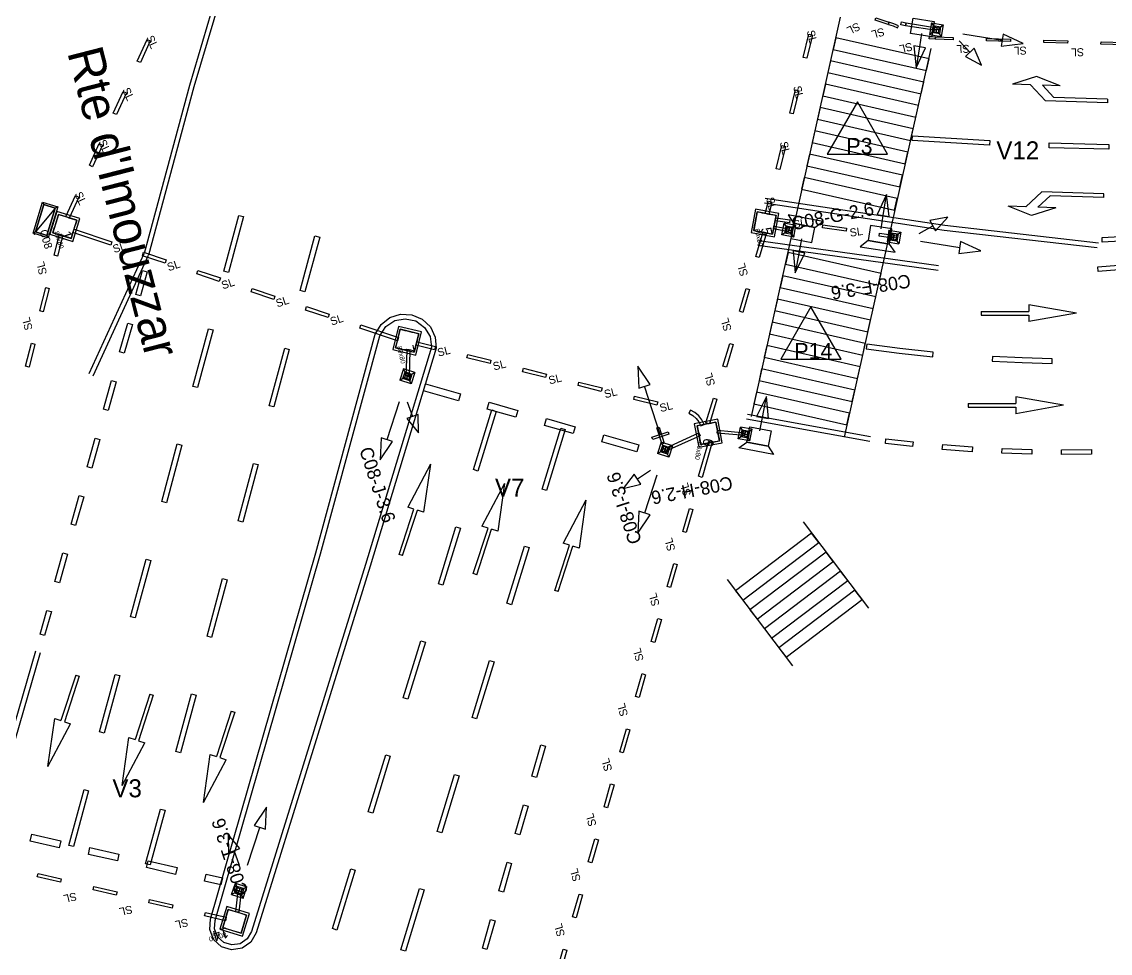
# Model space of a CAD drawing. Header units: millimetres. Extents: x 0 to 420, y 0 to 297.
# Drawn here: x 212.3 to 326.3, y 132.8 to 230.4 of the extents above; entities that cross this region are included whole.
import ezdxf

# ---------------------------------------------------------------- set-up
doc = ezdxf.new("R2010")
doc.units = ezdxf.units.MM
for name, color, linetype, true_color in [('BORD_CHAUSSEE_SIGNAUX', 7, 'Continuous', 0xff0000), ('FLECHES_CIRCULATION', 7, 'Continuous', 0x0080ff), ('FOURREAU_BOUCLE', 7, 'Continuous', 0xff8000), ('FOURREAU_CEINTURAGE', 7, 'Continuous', 0xb8008a), ('FOURREAU_FIBRE_MULTI', 7, 'Continuous', 0x0000ff), ('FOURREAU_SUPPORT', 7, 'Continuous', 0x009400), ('SUPPORT_POTENCE', 7, 'Continuous', 0x38de00), ('SUPPORTS_MASSIFS', 7, 'Continuous', 0x999999), ('TEXTE_TRAITS', 7, 'Continuous', 0x000000)]:
    doc.layers.add(name, color=color, linetype=linetype, true_color=true_color)

msp = doc.modelspace()

# ---------------------------------------------------------------- linework, layer by layer
at = {"layer": 'BORD_CHAUSSEE_SIGNAUX'}
for p, q in [((235.04, 241.21), (229.85, 223.72)), ((235.51, 241.04), (230.32, 223.55)), ((298.01, 230.86), (288.68, 189.04)), ((307.53, 227.59), (298.44, 186.86)), ((229.85, 223.72), (225.11, 206.11)), ((230.32, 223.55), (225.58, 205.94)), ((214.61, 211.23), (213.73, 208.36)), ((290.09, 211.4), (308.93, 208.56)), ((290.17, 211.89), (309, 209.06)), ((215.81, 210.86), (213.73, 208.36)), ((214.92, 208), (215.81, 210.86)), ((309, 209.06), (325.07, 207.21)), ((213.73, 208.36), (214.92, 208)), ((308.93, 208.56), (324.95, 206.72)), ((308.27, 204.33), (289.4, 206.95)), ((308.31, 204.83), (289.47, 207.44)), ((219.35, 193.53), (225.11, 206.11)), ((219.79, 193.31), (225.58, 205.94)), ((250.86, 199.39), (251.98, 199.76)), ((251.98, 199.76), (253.16, 199.7)), ((253.16, 199.7), (254.24, 199.24)), ((249.32, 197.65), (249.93, 198.66)), ((249.8, 197.5), (250.42, 198.45)), ((249.93, 198.66), (250.86, 199.39)), ((250.42, 198.45), (251.36, 199.08)), ((251.36, 199.08), (252.47, 199.28)), ((252.47, 199.28), (253.57, 199.04)), ((253.57, 199.04), (254.49, 198.37)), ((254.24, 199.24), (255.1, 198.42)), ((255.1, 198.42), (255.61, 197.36)), ((243.1, 174.77), (249.32, 197.65)), ((243.58, 174.64), (249.8, 197.5)), ((254.49, 198.37), (255.07, 197.4)), ((255.07, 197.4), (255.22, 196.28)), ((255.61, 197.36), (255.72, 196.18)), ((255.22, 196.28), (248.3, 173.52)), ((255.72, 196.18), (248.78, 173.37)), ((301.21, 186.9), (288.31, 189.26)), ((301.14, 186.41), (288.2, 188.77)), ((294.15, 177.99), (301, 168.97)), ((232.07, 136.4), (243.1, 174.77)), ((232.55, 136.26), (243.58, 174.64)), ((248.3, 173.52), (236.37, 135.08)), ((248.78, 173.37), (236.85, 134.94)), ((286.18, 171.95), (293.03, 162.93)), ((209.34, 149.23), (213.77, 164.48)), ((209.82, 149.09), (214.25, 164.33)), ((231.99, 135.29), (232.07, 136.4)), ((232.48, 135.37), (232.55, 136.26)), ((232.39, 134.26), (231.99, 135.29)), ((232.8, 134.54), (232.48, 135.37)), ((233.46, 133.94), (232.8, 134.54)), ((236.37, 135.08), (235.92, 134.31)), ((236.85, 134.94), (236.29, 133.97)), ((233.21, 133.5), (232.39, 134.26)), ((234.27, 133.18), (233.21, 133.5)), ((234.31, 133.68), (233.46, 133.94)), ((235.19, 133.81), (234.31, 133.68)), ((235.92, 134.31), (235.19, 133.81)), ((236.29, 133.97), (235.37, 133.34)), ((235.37, 133.34), (234.27, 133.18))]:
    msp.add_line(p, q, dxfattribs=at)
for points in [[(214.61, 211.23), (213.73, 208.36), (214.92, 208), (215.81, 210.86)], [(213.62, 208.13), (213.67, 208.13), (213.67, 208.08), (213.62, 208.08)]]:
    msp.add_lwpolyline(points, close=True, dxfattribs=at)
at = {"layer": 'FLECHES_CIRCULATION'}
for p, q in [((318.6, 224.63), (316.08, 223.84)), ((321.07, 223.68), (318.6, 224.63)), ((317.95, 223.78), (316.08, 223.84)), ((319.52, 222.1), (317.95, 223.78)), ((321.07, 223.68), (319.2, 223.74)), ((320.41, 222.45), (319.2, 223.74)), ((326.03, 222.28), (320.41, 222.45)), ((326.02, 221.9), (319.52, 222.1)), ((326.03, 222.28), (326.02, 221.9)), ((319.15, 212.56), (317.48, 210.99)), ((320.01, 212.16), (318.73, 210.95)), ((325.65, 212.36), (319.15, 212.56)), ((325.64, 211.99), (320.01, 212.16)), ((325.64, 211.99), (325.65, 212.36)), ((318.07, 210.09), (315.6, 211.05)), ((317.48, 210.99), (315.6, 211.05)), ((320.6, 210.89), (318.73, 210.95)), ((320.6, 210.89), (318.07, 210.09)), ((317.79, 200.72), (317.79, 200.04)), ((322.79, 199.85), (317.79, 200.72)), ((312.79, 200.04), (317.79, 200.04)), ((312.79, 200.04), (312.79, 199.66)), ((312.79, 199.66), (317.79, 199.66)), ((322.79, 199.85), (317.79, 198.97)), ((317.79, 199.66), (317.79, 198.97)), ((300.8, 196.61), (300.73, 196.12)), ((300.73, 196.12), (304.21, 195.67)), ((304.27, 196.17), (300.8, 196.61)), ((307.76, 195.79), (304.27, 196.17)), ((304.21, 195.67), (307.71, 195.3)), ((307.71, 195.3), (307.76, 195.79)), ((313.98, 195.32), (313.95, 194.82)), ((317.1, 195.17), (313.98, 195.32)), ((320.21, 195.09), (317.1, 195.17)), ((320.21, 194.59), (320.21, 195.09)), ((313.95, 194.82), (317.08, 194.68)), ((317.08, 194.68), (320.21, 194.59)), ((316.42, 191.08), (316.42, 190.4)), ((321.42, 190.21), (316.42, 191.08)), ((311.42, 190.4), (316.42, 190.4)), ((311.42, 190.4), (311.42, 190.02)), ((311.42, 190.02), (316.42, 190.02)), ((321.42, 190.21), (316.42, 189.33)), ((316.42, 190.02), (316.42, 189.33)), ((255.1, 184.03), (252.72, 179.55)), ((255.1, 184.03), (254.38, 179)), ((262.86, 182.03), (260.48, 177.55)), ((262.86, 182.03), (262.15, 177.01)), ((271.39, 180.26), (269.02, 175.78)), ((271.39, 180.26), (270.68, 175.24)), ((251.83, 174.58), (253.37, 179.33)), ((252.18, 174.46), (253.73, 179.22)), ((253.37, 179.33), (252.72, 179.55)), ((254.38, 179), (253.73, 179.22)), ((259.59, 172.58), (261.14, 177.33)), ((259.95, 172.46), (261.49, 177.22)), ((261.14, 177.33), (260.48, 177.55)), ((262.15, 177.01), (261.49, 177.22)), ((269.67, 175.57), (269.02, 175.78)), ((252.18, 174.46), (251.83, 174.58)), ((268.12, 170.81), (269.67, 175.57)), ((268.48, 170.7), (270.03, 175.45)), ((270.68, 175.24), (270.03, 175.45)), ((259.95, 172.46), (259.59, 172.58)), ((268.48, 170.7), (268.12, 170.81)), ((217.95, 161.94), (216.4, 157.19)), ((217.95, 161.94), (218.3, 161.83)), ((218.3, 161.83), (216.76, 157.07)), ((225.71, 159.94), (224.16, 155.19)), ((226.07, 159.83), (224.52, 155.07)), ((225.71, 159.94), (226.07, 159.83)), ((215.03, 152.37), (215.75, 157.4)), ((215.75, 157.4), (216.4, 157.19)), ((234.24, 158.18), (232.7, 153.42)), ((234.6, 158.06), (233.05, 153.31)), ((234.24, 158.18), (234.6, 158.06)), ((215.03, 152.37), (217.41, 156.86)), ((216.76, 157.07), (217.41, 156.86)), ((222.8, 150.38), (223.51, 155.4)), ((223.51, 155.4), (224.16, 155.19)), ((224.52, 155.07), (225.18, 154.86)), ((222.8, 150.38), (225.18, 154.86)), ((231.33, 148.61), (232.04, 153.63)), ((231.33, 148.61), (233.71, 153.09)), ((232.04, 153.63), (232.7, 153.42)), ((233.05, 153.31), (233.71, 153.09))]:
    msp.add_line(p, q, dxfattribs=at)
for points in [[(307.05, 225.27), (307.33, 226.48), (297.58, 228.71), (297.3, 227.49)], [(306.49, 222.83), (306.77, 224.05), (297.02, 226.27), (296.74, 225.05)], [(305.95, 220.39), (306.22, 221.61), (296.47, 223.83), (296.2, 222.61)], [(305.39, 217.95), (305.67, 219.17), (295.92, 221.39), (295.64, 220.17)], [(304.83, 215.51), (305.11, 216.73), (295.36, 218.95), (295.08, 217.74)], [(313.68, 217.95), (313.65, 217.45), (305.57, 217.94), (305.61, 218.44)], [(326.16, 217.54), (326.15, 217.04), (319.9, 217.19), (319.92, 217.69)], [(304.28, 213.08), (304.56, 214.3), (294.81, 216.52), (294.53, 215.3)], [(303.72, 210.64), (304, 211.86), (294.25, 214.08), (293.97, 212.86)], [(235.53, 209.97), (233.96, 204.13), (233.47, 204.26), (235.05, 210.1)], [(346.1, 208.42), (325.48, 207.29), (325.45, 207.79), (346.07, 208.92)], [(243.5, 207.83), (241.95, 202.1), (241.47, 202.23), (243.01, 207.96)], [(348.06, 206.06), (325.04, 204.22), (325, 204.72), (348.01, 206.56)], [(302.04, 202.78), (302.31, 204), (292.56, 206.22), (292.29, 205)], [(225.43, 204.18), (224.73, 201.68), (224.24, 201.82), (224.95, 204.31)], [(301.48, 200.34), (301.76, 201.56), (292.01, 203.78), (291.73, 202.56)], [(300.93, 197.9), (301.21, 199.12), (291.46, 201.34), (291.18, 200.12)], [(223.88, 198.68), (223.03, 195.67), (222.55, 195.8), (223.4, 198.81)], [(300.38, 195.47), (300.65, 196.68), (290.9, 198.91), (290.63, 197.69)], [(232.33, 198.1), (230.7, 192.06), (230.22, 192.19), (231.85, 198.23)], [(240.32, 196.06), (238.7, 190.03), (238.21, 190.16), (239.84, 196.19)], [(299.82, 193.03), (300.1, 194.25), (290.35, 196.47), (290.07, 195.25)], [(299.27, 190.59), (299.54, 191.81), (289.79, 194.03), (289.52, 192.81)], [(222.18, 192.66), (221.33, 189.65), (220.85, 189.79), (221.7, 192.8)], [(258.25, 191.4), (258.04, 190.68), (254.39, 191.73), (254.59, 192.45)], [(298.71, 188.15), (298.99, 189.37), (289.24, 191.59), (288.96, 190.37)], [(264.25, 189.68), (264.05, 188.96), (261.04, 189.82), (261.25, 190.54)], [(261.99, 189.57), (260.07, 183.32), (259.6, 183.47), (261.52, 189.72)], [(270.26, 187.96), (270.06, 187.24), (267.05, 188.1), (267.26, 188.82)], [(269.23, 187.67), (267.27, 181.27), (266.79, 181.42), (268.75, 187.82)], [(276.92, 186.05), (276.71, 185.33), (273.06, 186.38), (273.27, 187.1)], [(220.49, 186.64), (219.64, 183.64), (219.16, 183.77), (220, 186.78)], [(229.07, 186.03), (227.44, 180), (226.96, 180.13), (228.59, 186.16)], [(305.65, 186.38), (305.6, 185.89), (302.76, 186.22), (302.82, 186.71)], [(311.87, 185.85), (311.84, 185.35), (308.72, 185.59), (308.76, 186.09)], [(318.1, 185.59), (318.09, 185.09), (314.96, 185.19), (314.98, 185.69)], [(324.35, 185.08), (321.22, 185.05), (321.22, 185.55), (324.34, 185.58)], [(237.07, 183.99), (235.44, 177.96), (234.96, 178.09), (236.58, 184.12)], [(218.79, 180.63), (217.94, 177.62), (217.46, 177.76), (218.31, 180.76)], [(258.24, 177.34), (256.4, 171.37), (255.93, 171.52), (257.76, 177.49)], [(295.79, 175.84), (295.03, 176.83), (287.06, 170.79), (287.82, 169.8)], [(217.09, 174.61), (216.25, 171.61), (215.76, 171.74), (216.61, 174.75)], [(265.43, 175.3), (263.6, 169.32), (263.12, 169.47), (264.96, 175.45)], [(297.3, 173.84), (296.54, 174.84), (288.57, 168.8), (289.33, 167.8)], [(225.82, 173.96), (224.19, 167.93), (223.7, 168.06), (225.33, 174.09)], [(298.81, 171.85), (298.06, 172.85), (290.09, 166.81), (290.84, 165.82)], [(233.81, 171.93), (232.18, 165.89), (231.7, 166.02), (233.33, 172.06)], [(300.32, 169.86), (299.57, 170.86), (291.6, 164.82), (292.35, 163.82)], [(215.4, 168.6), (214.69, 166.1), (214.21, 166.24), (214.92, 168.73)], [(254.57, 165.39), (252.74, 159.42), (252.26, 159.57), (254.09, 165.54)], [(261.77, 163.35), (259.94, 157.37), (259.46, 157.52), (261.29, 163.49)], [(222.56, 161.89), (220.93, 155.86), (220.45, 155.99), (222.08, 162.02)], [(230.56, 159.86), (228.93, 153.82), (228.44, 153.95), (230.07, 159.99)], [(267.14, 154.52), (266.2, 151.23), (265.72, 151.37), (266.66, 154.66)], [(250.9, 153.45), (249.07, 147.47), (248.59, 147.62), (250.42, 153.59)], [(258.11, 151.4), (256.28, 145.42), (255.8, 145.57), (257.63, 151.54)], [(219.3, 149.82), (217.73, 143.98), (217.24, 144.11), (218.82, 149.95)], [(265.33, 148.23), (264.47, 145.23), (263.99, 145.37), (264.85, 148.37)], [(227.3, 147.79), (225.75, 142.06), (225.27, 142.19), (226.82, 147.92)], [(216.39, 144.6), (216.22, 143.87), (213.18, 144.57), (213.35, 145.3)], [(222.48, 143.21), (222.32, 142.48), (219.27, 143.17), (219.44, 143.9)], [(228.58, 141.81), (228.41, 141.08), (225.36, 141.78), (225.53, 142.51)], [(247.23, 141.5), (245.31, 135.25), (244.84, 135.39), (246.75, 141.64)], [(263.61, 142.22), (262.75, 139.22), (262.27, 139.36), (263.13, 142.36)], [(233.31, 140.72), (233.14, 139.99), (231.45, 140.38), (231.62, 141.11)], [(254.44, 139.44), (252.48, 133.05), (252.01, 133.19), (253.97, 139.59)], [(261.88, 136.22), (261.02, 133.21), (260.54, 133.35), (261.4, 136.35)]]:
    msp.add_lwpolyline(points, close=True, dxfattribs=at)
at = {"layer": 'FOURREAU_BOUCLE'}
for p, q in [((303.12, 230.32), (303.07, 230.08)), ((303.64, 230.18), (303.12, 230.32)), ((303.07, 230.08), (303.56, 229.94)), ((303.56, 229.94), (304.02, 229.75)), ((304.13, 229.97), (303.64, 230.18)), ((304.02, 229.75), (304.13, 229.97))]:
    msp.add_line(p, q, dxfattribs=at)
for points in [[(303.13, 230.32), (303.06, 230.08), (301.67, 230.54), (301.76, 230.78)], [(307.99, 228.79), (307.98, 228.54), (307.34, 228.59), (307.37, 228.84)], [(309.86, 228.74), (309.85, 228.49), (307.98, 228.54), (307.99, 228.79)], [(315.85, 228.57), (315.85, 228.32), (313.35, 228.39), (313.36, 228.64)], [(321.85, 228.39), (321.84, 228.14), (319.35, 228.21), (319.35, 228.46)], [(327.85, 228.22), (327.84, 227.97), (325.34, 228.04), (325.35, 228.29)]]:
    msp.add_lwpolyline(points, close=True, dxfattribs=at)
at = {"layer": 'FOURREAU_CEINTURAGE'}
for p, q in [((216, 209.71), (216.07, 209.95)), ((216.07, 209.95), (216.14, 210.19)), ((216.14, 210.19), (216.38, 210.12)), ((216.38, 210.12), (216.62, 210.05)), ((216.62, 210.05), (216.86, 209.97)), ((216.86, 209.97), (217.1, 209.9)), ((217.1, 209.9), (217.34, 209.82)), ((217.34, 209.82), (217.58, 209.75)), ((289.2, 209.73), (289.25, 209.98)), ((289.25, 209.98), (289.3, 210.23)), ((289.3, 210.23), (289.34, 210.47)), ((289.34, 210.47), (289.59, 210.42)), ((289.59, 210.42), (289.84, 210.38)), ((289.84, 210.38), (290.08, 210.33)), ((290.08, 210.33), (290.33, 210.28)), ((290.33, 210.28), (290.57, 210.24)), ((290.57, 210.24), (290.82, 210.19)), ((290.82, 210.19), (291.06, 210.14)), ((291.06, 210.14), (291.31, 210.1)), ((291.26, 209.85), (291.22, 209.6)), ((291.31, 210.1), (291.26, 209.85)), ((215.63, 208.52), (215.7, 208.76)), ((215.7, 208.76), (215.78, 209)), ((215.78, 209), (215.85, 209.24)), ((215.85, 209.24), (215.92, 209.48)), ((215.92, 209.48), (216, 209.71)), ((217.58, 209.75), (217.82, 209.68)), ((217.76, 208.65), (217.69, 208.41)), ((217.83, 208.89), (217.76, 208.65)), ((217.82, 209.68), (218.05, 209.6)), ((217.91, 209.13), (217.83, 208.89)), ((217.98, 209.37), (217.91, 209.13)), ((218.05, 209.6), (217.98, 209.37)), ((288.97, 208.51), (289.02, 208.75)), ((289.02, 208.75), (289.06, 209)), ((289.06, 209), (289.11, 209.24)), ((289.11, 209.24), (289.16, 209.49)), ((289.16, 209.49), (289.2, 209.73)), ((291.08, 208.87), (291.03, 208.62)), ((291.12, 209.11), (291.08, 208.87)), ((291.17, 209.36), (291.12, 209.11)), ((291.22, 209.6), (291.17, 209.36)), ((215.55, 208.28), (215.63, 208.52)), ((215.79, 208.21), (215.55, 208.28)), ((216.03, 208.13), (215.79, 208.21)), ((216.27, 208.06), (216.03, 208.13)), ((216.51, 207.99), (216.27, 208.06)), ((216.75, 207.91), (216.51, 207.99)), ((216.99, 207.84), (216.75, 207.91)), ((217.23, 207.77), (216.99, 207.84)), ((217.47, 207.69), (217.23, 207.77)), ((217.54, 207.93), (217.47, 207.69)), ((217.61, 208.17), (217.54, 207.93)), ((217.69, 208.41), (217.61, 208.17)), ((289.22, 208.46), (288.97, 208.51)), ((289.46, 208.41), (289.22, 208.46)), ((289.71, 208.37), (289.46, 208.41)), ((289.95, 208.32), (289.71, 208.37)), ((290.2, 208.27), (289.95, 208.32)), ((290.44, 208.23), (290.2, 208.27)), ((290.69, 208.18), (290.44, 208.23)), ((290.93, 208.13), (290.69, 208.18)), ((290.98, 208.38), (290.93, 208.13)), ((291.03, 208.62), (290.98, 208.38)), ((251.7, 197.2), (251.76, 197.44)), ((251.76, 197.44), (251.81, 197.68)), ((251.81, 197.68), (251.87, 197.93)), ((251.87, 197.93), (251.93, 198.17)), ((251.93, 198.17), (252.17, 198.11)), ((252.17, 198.11), (252.42, 198.05)), ((252.42, 198.05), (252.66, 197.99)), ((252.66, 197.99), (252.9, 197.94)), ((252.9, 197.94), (253.15, 197.88)), ((253.15, 197.88), (253.39, 197.82)), ((253.39, 197.82), (253.63, 197.76)), ((253.63, 197.76), (253.88, 197.7)), ((253.82, 197.46), (253.76, 197.22)), ((253.88, 197.7), (253.82, 197.46)), ((251.46, 196.23), (251.52, 196.47)), ((251.71, 196.17), (251.46, 196.23)), ((251.52, 196.47), (251.58, 196.71)), ((251.58, 196.71), (251.64, 196.95)), ((251.64, 196.95), (251.7, 197.2)), ((251.95, 196.11), (251.71, 196.17)), ((252.19, 196.05), (251.95, 196.11)), ((253.53, 196.24), (253.47, 196)), ((253.58, 196.49), (253.53, 196.24)), ((253.64, 196.73), (253.58, 196.49)), ((253.7, 196.97), (253.64, 196.73)), ((253.76, 197.22), (253.7, 196.97)), ((252.44, 195.99), (252.19, 196.05)), ((252.68, 195.93), (252.44, 195.99)), ((252.92, 195.87), (252.68, 195.93)), ((253.17, 195.82), (252.92, 195.87)), ((253.41, 195.76), (253.17, 195.82)), ((253.47, 196), (253.41, 195.76)), ((282.33, 189.71), (282.17, 189.37)), ((282.17, 189.37), (282.58, 189.14)), ((282.8, 189.45), (282.33, 189.71)), ((283.2, 189.1), (282.8, 189.45)), ((282.58, 189.14), (282.93, 188.84)), ((282.93, 188.84), (283.23, 188.47)), ((283.54, 188.68), (283.2, 189.1)), ((283.23, 188.47), (283.44, 188.06)), ((283.28, 188.12), (283.52, 188.16)), ((283.44, 188.06), (283.79, 188.2)), ((283.52, 188.16), (283.77, 188.21)), ((283.79, 188.2), (283.54, 188.68)), ((283.77, 188.21), (284.02, 188.26)), ((284.02, 188.26), (284.26, 188.31)), ((284.26, 188.31), (284.51, 188.35)), ((284.51, 188.35), (284.75, 188.4)), ((284.75, 188.4), (285, 188.45)), ((285, 188.45), (285.04, 188.2)), ((285.04, 188.2), (285.09, 187.95)), ((283.03, 188.07), (283.28, 188.12)), ((283.08, 187.83), (283.03, 188.07)), ((283.13, 187.58), (283.08, 187.83)), ((283.17, 187.33), (283.13, 187.58)), ((283.22, 187.09), (283.17, 187.33)), ((283.27, 186.84), (283.22, 187.09)), ((285.09, 187.95), (285.14, 187.71)), ((285.14, 187.71), (285.19, 187.46)), ((285.19, 187.46), (285.23, 187.22)), ((285.23, 187.22), (285.28, 186.97)), ((283.31, 186.6), (283.27, 186.84)), ((283.36, 186.35), (283.31, 186.6)), ((283.41, 186.11), (283.36, 186.35)), ((283.65, 186.15), (283.41, 186.11)), ((283.9, 186.2), (283.65, 186.15)), ((284.14, 186.25), (283.9, 186.2)), ((284.39, 186.29), (284.14, 186.25)), ((284.64, 186.34), (284.39, 186.29)), ((284.88, 186.39), (284.64, 186.34)), ((285.13, 186.43), (284.88, 186.39)), ((285.37, 186.48), (285.13, 186.43)), ((285.28, 186.97), (285.33, 186.73)), ((285.33, 186.73), (285.37, 186.48)), ((233.71, 136.69), (233.79, 136.93)), ((233.79, 136.93), (233.86, 137.17)), ((233.86, 137.17), (233.93, 137.41)), ((233.93, 137.41), (234.17, 137.34)), ((234.17, 137.34), (234.41, 137.26)), ((234.41, 137.26), (234.65, 137.19)), ((234.65, 137.19), (234.89, 137.12)), ((234.89, 137.12), (235.13, 137.04)), ((235.13, 137.04), (235.37, 136.97)), ((235.37, 136.97), (235.61, 136.89)), ((235.61, 136.89), (235.85, 136.82)), ((235.85, 136.82), (235.77, 136.58)), ((233.35, 135.5), (233.42, 135.74)), ((233.42, 135.74), (233.49, 135.98)), ((233.49, 135.98), (233.57, 136.21)), ((233.57, 136.21), (233.64, 136.45)), ((233.64, 136.45), (233.71, 136.69)), ((235.55, 135.87), (235.48, 135.63)), ((235.63, 136.1), (235.55, 135.87)), ((235.7, 136.34), (235.63, 136.1)), ((235.77, 136.58), (235.7, 136.34)), ((233.59, 135.42), (233.35, 135.5)), ((233.82, 135.35), (233.59, 135.42)), ((234.06, 135.28), (233.82, 135.35)), ((234.3, 135.2), (234.06, 135.28)), ((234.54, 135.13), (234.3, 135.2)), ((234.78, 135.06), (234.54, 135.13)), ((235.02, 134.98), (234.78, 135.06)), ((235.26, 134.91), (235.02, 134.98)), ((235.33, 135.15), (235.26, 134.91)), ((235.41, 135.39), (235.33, 135.15)), ((235.48, 135.63), (235.41, 135.39))]:
    msp.add_line(p, q, dxfattribs=at)
for points in [[(225.76, 228.38), (224.72, 226.11), (224.38, 226.26), (225.42, 228.53)], [(295.11, 228.98), (294.52, 226.55), (294.16, 226.64), (294.75, 229.07)], [(223.26, 222.92), (222.22, 220.65), (221.88, 220.81), (222.92, 223.08)], [(293.7, 223.15), (293.11, 220.72), (292.74, 220.81), (293.33, 223.24)], [(220.76, 217.47), (219.72, 215.2), (219.38, 215.35), (220.42, 217.63)], [(292.28, 217.32), (291.69, 214.89), (291.32, 214.98), (291.92, 217.41)], [(218.26, 212.01), (217.26, 209.81), (216.91, 209.97), (217.92, 212.17)], [(290.86, 211.49), (290.55, 210.19), (290.18, 210.28), (290.5, 211.58)], [(215.24, 208.12), (217.63, 207.38), (218.37, 209.77), (215.98, 210.5)], [(215.55, 208.28), (217.47, 207.69), (218.05, 209.6), (216.14, 210.19)], [(288.68, 208.31), (291.13, 207.84), (291.6, 210.29), (289.15, 210.76)], [(288.97, 208.51), (290.93, 208.13), (291.31, 210.1), (289.34, 210.47)], [(221.73, 207.34), (221.61, 206.99), (217.66, 208.3), (217.78, 208.66)], [(216.61, 208.03), (216.04, 205.82), (215.68, 205.92), (216.25, 208.12)], [(290.32, 208.27), (289.54, 205.69), (289.18, 205.79), (289.96, 208.38)], [(227.42, 205.44), (227.3, 205.09), (224.93, 205.88), (225.05, 206.24)], [(233.11, 203.55), (232.99, 203.19), (230.62, 203.98), (230.74, 204.34)], [(215.17, 202.43), (214.55, 200.01), (214.19, 200.11), (214.81, 202.53)], [(238.8, 201.65), (238.69, 201.29), (236.31, 202.08), (236.43, 202.44)], [(288.54, 202.33), (287.82, 199.94), (287.46, 200.05), (288.18, 202.44)], [(244.5, 199.75), (244.38, 199.39), (242.01, 200.18), (242.12, 200.54)], [(251.76, 197.32), (251.64, 196.97), (247.7, 198.29), (247.82, 198.64)], [(251.16, 196.04), (253.59, 195.46), (254.18, 197.89), (251.75, 198.47)], [(251.46, 196.23), (253.41, 195.76), (253.88, 197.7), (251.93, 198.17)], [(213.68, 196.62), (213.06, 194.2), (212.69, 194.29), (213.31, 196.72)], [(255.62, 196.38), (255.53, 196.02), (253.58, 196.51), (253.67, 196.87)], [(286.82, 196.59), (286.1, 194.19), (285.74, 194.3), (286.46, 196.69)], [(261.44, 194.93), (261.35, 194.57), (258.93, 195.17), (259.02, 195.54)], [(267.26, 193.48), (267.17, 193.11), (264.75, 193.72), (264.84, 194.08)], [(273.09, 192.03), (272.99, 191.66), (270.57, 192.27), (270.66, 192.63)], [(278.91, 190.57), (278.82, 190.21), (276.39, 190.81), (276.48, 191.18)], [(285.09, 190.84), (284.32, 188.25), (283.96, 188.36), (284.74, 190.94)], [(283.21, 185.81), (285.67, 186.28), (285.2, 188.74), (282.74, 188.27)], [(283.41, 186.11), (285.37, 186.48), (285, 188.45), (283.03, 188.07)], [(284.61, 186.36), (283.55, 182.66), (283.19, 182.77), (284.25, 186.46)], [(282.59, 179.3), (281.9, 176.9), (281.54, 177), (282.23, 179.4)], [(280.94, 173.53), (280.25, 171.13), (279.89, 171.23), (280.58, 173.63)], [(279.29, 167.76), (278.6, 165.36), (278.24, 165.46), (278.93, 167.87)], [(277.64, 161.99), (276.95, 159.59), (276.59, 159.69), (277.28, 162.1)], [(275.99, 156.23), (275.3, 153.82), (274.94, 153.92), (275.63, 156.33)], [(274.34, 150.46), (273.65, 148.05), (273.29, 148.16), (273.98, 150.56)], [(272.69, 144.69), (272, 142.28), (271.64, 142.39), (272.32, 144.79)], [(216.43, 140.61), (216.35, 140.25), (213.91, 140.82), (214, 141.18)], [(222.28, 139.25), (222.19, 138.89), (219.76, 139.46), (219.84, 139.82)], [(228.12, 137.89), (228.04, 137.53), (225.6, 138.09), (225.69, 138.46)], [(271.03, 138.92), (270.35, 136.52), (269.99, 136.62), (270.67, 139.02)], [(233.72, 136.59), (233.63, 136.22), (231.44, 136.73), (231.53, 137.1)], [(235.42, 134.6), (236.16, 136.99), (233.77, 137.72), (233.03, 135.33)], [(235.26, 134.91), (235.85, 136.82), (233.93, 137.41), (233.35, 135.5)], [(269.38, 133.15), (268.33, 129.45), (267.96, 129.56), (269.02, 133.25)]]:
    msp.add_lwpolyline(points, close=True, dxfattribs=at)
at = {"layer": 'FOURREAU_FIBRE_MULTI'}
for p, q in [((299.83, 221.99), (296.67, 216.5)), ((302.99, 216.51), (299.83, 221.99)), ((296.67, 216.5), (302.99, 216.51)), ((294.96, 200.52), (291.8, 195.04)), ((298.13, 195.04), (294.96, 200.52)), ((291.8, 195.04), (298.13, 195.04))]:
    msp.add_line(p, q, dxfattribs=at)
at = {"layer": 'FOURREAU_SUPPORT'}
for p, q in [((307.75, 229.35), (307.87, 229.33)), ((307.82, 229.41), (307.8, 229.28)), ((307.95, 229.83), (307.83, 229.85)), ((307.9, 229.9), (307.88, 229.78)), ((308.24, 229.27), (308.36, 229.25)), ((308.29, 229.2), (308.31, 229.33)), ((308.44, 229.75), (308.32, 229.77)), ((308.37, 229.7), (308.39, 229.82)), ((292.52, 208.83), (292.39, 208.85)), ((292.47, 208.9), (292.45, 208.78)), ((293.01, 208.74), (292.89, 208.76)), ((292.94, 208.69), (292.96, 208.81)), ((292.3, 208.36), (292.42, 208.34)), ((292.37, 208.41), (292.35, 208.29)), ((292.79, 208.27), (292.92, 208.24)), ((292.84, 208.2), (292.87, 208.32)), ((303.3, 207.64), (303.42, 207.62)), ((303.37, 207.69), (303.35, 207.57)), ((303.5, 208.11), (303.38, 208.13)), ((303.45, 208.18), (303.43, 208.06)), ((303.79, 207.56), (303.92, 207.54)), ((303.84, 207.49), (303.86, 207.61)), ((303.99, 208.03), (303.87, 208.05)), ((303.92, 207.98), (303.94, 208.1)), ((252.32, 193.1), (252.44, 193.06)), ((252.4, 193.13), (252.36, 193.02)), ((252.59, 193.53), (252.47, 193.57)), ((252.55, 193.61), (252.51, 193.49)), ((252.79, 192.94), (252.91, 192.9)), ((252.83, 192.86), (252.87, 192.98)), ((253.07, 193.38), (252.95, 193.42)), ((252.99, 193.34), (253.03, 193.46)), ((287.71, 187.02), (287.84, 186.99)), ((287.79, 187.07), (287.76, 186.94)), ((287.93, 187.49), (287.81, 187.51)), ((287.88, 187.56), (287.86, 187.44)), ((288.42, 187.39), (288.3, 187.41)), ((288.35, 187.34), (288.37, 187.46)), ((279.58, 185.86), (279.46, 185.9)), ((279.54, 185.94), (279.5, 185.82)), ((288.21, 186.92), (288.33, 186.9)), ((288.25, 186.85), (288.28, 186.97)), ((279.31, 185.42), (279.43, 185.38)), ((279.39, 185.46), (279.35, 185.34)), ((279.78, 185.27), (279.9, 185.23)), ((279.82, 185.19), (279.86, 185.31)), ((280.06, 185.7), (279.94, 185.74)), ((279.98, 185.66), (280.02, 185.78)), ((234.69, 139.22), (234.81, 139.18)), ((234.77, 139.26), (234.73, 139.14)), ((234.97, 139.65), (234.85, 139.69)), ((234.93, 139.73), (234.89, 139.61)), ((235.21, 138.98), (235.25, 139.1)), ((235.44, 139.5), (235.33, 139.54)), ((235.37, 139.46), (235.4, 139.58)), ((235.17, 139.06), (235.29, 139.02))]:
    msp.add_line(p, q, dxfattribs=at)
for points in [[(307.78, 229.98), (308.52, 229.86), (308.41, 229.12), (307.66, 229.24)], [(292.95, 208.11), (292.22, 208.25), (292.36, 208.99), (293.09, 208.85)], [(303.34, 208.26), (304.08, 208.15), (303.96, 207.41), (303.22, 207.52)], [(253.17, 193.48), (252.93, 192.76), (252.22, 193), (252.45, 193.71)], [(288.37, 186.76), (287.63, 186.91), (287.77, 187.64), (288.51, 187.5)], [(280.16, 185.8), (279.92, 185.09), (279.21, 185.32), (279.44, 186.04)], [(234.6, 139.12), (234.83, 139.83), (235.54, 139.6), (235.31, 138.88)]]:
    msp.add_lwpolyline(points, close=True, dxfattribs=at)
at = {"layer": 'SUPPORT_POTENCE'}
for points in [[(304.93, 230.28), (304.88, 229.97), (304.37, 230.06), (304.43, 230.37)], [(308.15, 229.76), (308.1, 229.45), (304.88, 229.97), (304.93, 230.28)], [(292.75, 209.62), (292.7, 209.31), (291.24, 209.53), (291.28, 209.84)], [(292.68, 208.69), (292.62, 208.39), (291.03, 208.68), (291.08, 208.98)], [(298.68, 208.75), (298.64, 208.44), (296.16, 208.8), (296.21, 209.11)], [(303.61, 208.03), (303.57, 207.72), (302.1, 207.93), (302.15, 208.24)], [(252.96, 195.9), (252.86, 193.28), (252.55, 193.29), (252.65, 195.91)], [(283.35, 187.02), (279.46, 185.25), (279.33, 185.54), (283.22, 187.31)], [(288.04, 187.34), (288.01, 187.03), (285.14, 187.29), (285.17, 187.6)], [(235.27, 139.32), (235.02, 137.11), (234.71, 137.15), (234.96, 139.36)]]:
    msp.add_lwpolyline(points, close=True, dxfattribs=at)
at = {"layer": 'SUPPORTS_MASSIFS'}
for p, q in [((307.57, 230.27), (307.38, 229.03)), ((307.81, 229.34), (307.38, 229.03)), ((307.57, 230.27), (308.81, 230.07)), ((307.89, 229.84), (307.57, 230.27)), ((307.89, 229.84), (307.81, 229.34)), ((307.81, 229.34), (308.3, 229.26)), ((308.3, 229.52), (307.88, 229.58)), ((307.89, 229.84), (308.38, 229.76)), ((308.13, 229.76), (308.06, 229.34)), ((308.38, 229.76), (308.3, 229.26)), ((308.3, 229.26), (308.61, 228.84)), ((308.38, 229.76), (308.81, 230.07)), ((308.81, 230.07), (308.61, 228.84)), ((307.38, 229.03), (308.61, 228.84)), ((214.48, 211.48), (214.61, 211.23)), ((216.06, 211), (215.81, 210.86)), ((291.92, 208.05), (292.16, 209.28)), ((293.39, 209.05), (292.16, 209.28)), ((292.46, 208.84), (292.16, 209.28)), ((292.36, 208.35), (292.46, 208.84)), ((292.95, 208.75), (292.46, 208.84)), ((292.62, 208.34), (292.7, 208.76)), ((292.85, 208.26), (292.95, 208.75)), ((292.95, 208.75), (293.39, 209.05)), ((293.15, 207.82), (293.39, 209.05)), ((213.48, 208.23), (213.73, 208.36)), ((215.06, 207.75), (214.92, 208)), ((292.36, 208.35), (291.92, 208.05)), ((293.15, 207.82), (291.92, 208.05)), ((292.85, 208.26), (292.36, 208.35)), ((292.45, 208.59), (292.86, 208.51)), ((292.85, 208.26), (293.15, 207.82)), ((303.13, 208.55), (302.93, 207.32)), ((303.36, 207.63), (302.93, 207.32)), ((303.13, 208.55), (304.36, 208.35)), ((303.44, 208.12), (303.13, 208.55)), ((303.44, 208.12), (303.36, 207.63)), ((303.36, 207.63), (303.85, 207.55)), ((303.44, 208.12), (303.93, 208.04)), ((303.86, 207.8), (303.44, 207.87)), ((303.68, 208.04), (303.61, 207.63)), ((303.93, 208.04), (303.85, 207.55)), ((303.85, 207.55), (304.17, 207.12)), ((303.93, 208.04), (304.36, 208.35)), ((304.36, 208.35), (304.17, 207.12)), ((302.93, 207.32), (304.17, 207.12)), ((252.29, 194.02), (251.91, 192.84)), ((253.48, 193.64), (252.29, 194.02)), ((252.53, 193.55), (252.29, 194.02)), ((252.38, 193.08), (251.91, 192.84)), ((253.1, 192.45), (251.91, 192.84)), ((252.53, 193.55), (252.38, 193.08)), ((252.85, 192.92), (252.38, 193.08)), ((252.9, 193.17), (252.49, 193.3)), ((253.01, 193.4), (252.53, 193.55)), ((252.63, 193.03), (252.76, 193.44)), ((253.01, 193.4), (252.85, 192.92)), ((252.85, 192.92), (253.1, 192.45)), ((253.01, 193.4), (253.48, 193.64)), ((253.48, 193.64), (253.1, 192.45)), ((287.34, 186.71), (287.57, 187.93)), ((287.78, 187.01), (287.34, 186.71)), ((288.8, 187.7), (287.57, 187.93)), ((287.87, 187.5), (287.57, 187.93)), ((287.78, 187.01), (287.87, 187.5)), ((288.27, 186.91), (287.78, 187.01)), ((287.86, 187.24), (288.28, 187.16)), ((288.36, 187.4), (287.87, 187.5)), ((288.03, 187), (288.11, 187.41)), ((288.27, 186.91), (288.36, 187.4)), ((288.36, 187.4), (288.8, 187.7)), ((288.57, 186.47), (288.8, 187.7)), ((279.28, 186.35), (278.9, 185.16)), ((280.47, 185.97), (279.28, 186.35)), ((279.52, 185.88), (279.28, 186.35)), ((279.52, 185.88), (279.37, 185.4)), ((280, 185.72), (279.52, 185.88)), ((280, 185.72), (280.47, 185.97)), ((280.47, 185.97), (280.09, 184.78)), ((288.57, 186.47), (287.34, 186.71)), ((288.27, 186.91), (288.57, 186.47)), ((279.37, 185.4), (278.9, 185.16)), ((280.09, 184.78), (278.9, 185.16)), ((279.84, 185.25), (279.37, 185.4)), ((279.89, 185.5), (279.48, 185.63)), ((279.62, 185.36), (279.75, 185.77)), ((280, 185.72), (279.84, 185.25)), ((279.84, 185.25), (280.09, 184.78)), ((234.28, 138.96), (234.67, 140.14)), ((234.75, 139.2), (234.28, 138.96)), ((234.67, 140.14), (235.86, 139.76)), ((234.91, 139.67), (234.67, 140.14)), ((234.75, 139.2), (234.91, 139.67)), ((234.75, 139.2), (235.23, 139.04)), ((234.87, 139.42), (235.27, 139.29)), ((234.91, 139.67), (235.38, 139.52)), ((235.13, 139.56), (235, 139.16)), ((235.23, 139.04), (235.38, 139.52)), ((235.38, 139.52), (235.86, 139.76)), ((235.47, 138.57), (235.86, 139.76)), ((234.28, 138.96), (235.47, 138.57)), ((235.23, 139.04), (235.47, 138.57))]:
    msp.add_line(p, q, dxfattribs=at)
for points in [[(214.48, 211.48), (216.06, 211), (215.06, 207.75), (213.48, 208.23)], [(214.61, 211.23), (215.81, 210.86), (214.92, 208), (213.73, 208.36)]]:
    msp.add_lwpolyline(points, close=True, dxfattribs=at)
at = {"layer": 'TEXTE_TRAITS'}
for p, q in [((306.55, 229.16), (306.33, 227.76)), ((306.55, 229.16), (306.33, 227.76)), ((310.48, 228.39), (311.6, 227.18)), ((310.87, 229.11), (314.99, 228.46)), ((315.09, 229.08), (314.9, 227.84)), ((314.9, 227.84), (317.19, 228.11)), ((317.19, 228.11), (315.09, 229.08)), ((306.95, 227.66), (305.72, 227.86)), ((305.72, 227.86), (305.98, 225.56)), ((306.33, 227.76), (305.98, 225.56)), ((305.98, 225.56), (306.95, 227.66)), ((312.06, 227.6), (311.14, 226.75)), ((312.82, 225.84), (312.06, 227.6)), ((311.14, 226.75), (312.82, 225.84)), ((302.87, 212.28), (301.91, 210.18)), ((302.52, 210.08), (302.87, 212.28)), ((303.14, 209.98), (302.87, 212.28)), ((301.91, 210.18), (303.14, 209.98)), ((302.3, 208.68), (302.52, 210.08)), ((302.3, 208.68), (302.52, 210.08)), ((309.28, 209.9), (307.4, 209.56)), ((308.02, 208.47), (309.28, 209.9)), ((306.28, 208.2), (307.71, 209.01)), ((307.4, 209.56), (308.02, 208.47)), ((293.97, 207.66), (293.71, 206.27)), ((293.97, 207.66), (293.71, 206.27)), ((294.32, 206.15), (293.09, 206.39)), ((293.09, 206.39), (293.29, 204.08)), ((306.42, 207.4), (310.55, 206.74)), ((310.64, 207.36), (310.45, 206.12)), ((310.45, 206.12), (312.74, 206.39)), ((312.74, 206.39), (310.64, 207.36)), ((293.71, 206.27), (293.29, 204.08)), ((293.29, 204.08), (294.32, 206.15)), ((278.12, 192.39), (276.84, 194.31)), ((276.84, 194.31), (276.93, 192.01)), ((276.93, 192.01), (278.12, 192.39)), ((279.2, 187.04), (277.53, 192.2)), ((251.82, 190.56), (250.54, 186.59)), ((252.65, 190.58), (253.22, 189.04)), ((290.3, 191.12), (289.27, 189.05)), ((289.89, 188.94), (290.3, 191.12)), ((290.5, 188.82), (290.3, 191.12)), ((253.81, 189.26), (252.64, 188.82)), ((252.64, 188.82), (253.85, 187.34)), ((253.85, 187.34), (253.81, 189.26)), ((289.27, 189.05), (290.5, 188.82)), ((289.62, 187.55), (289.89, 188.94)), ((289.62, 187.55), (289.89, 188.94)), ((249.94, 186.79), (249.85, 184.48)), ((249.85, 184.48), (251.13, 186.4)), ((251.13, 186.4), (249.94, 186.79)), ((276.44, 183), (275.28, 181.48)), ((277.14, 181.96), (276.44, 183)), ((278.16, 183.39), (276.79, 182.48)), ((278.81, 182.89), (277.52, 178.92)), ((275.28, 181.48), (277.14, 181.96)), ((276.93, 179.11), (276.84, 176.8)), ((278.12, 178.73), (276.93, 179.11)), ((276.84, 176.8), (278.12, 178.73)), ((237.92, 148.12), (236.63, 146.2)), ((237.82, 145.81), (237.92, 148.12)), ((235.94, 142.03), (237.23, 146)), ((236.63, 146.2), (237.82, 145.81)), ((235.13, 143.77), (233.91, 145.25)), ((233.91, 145.25), (233.96, 143.34)), ((233.96, 143.34), (235.13, 143.77)), ((235.12, 142.01), (234.54, 143.56))]:
    msp.add_line(p, q, dxfattribs=at)
for points in [[(305.65, 230.74), (307.88, 230.39), (307.63, 228.8), (305.4, 229.15)], [(296.2, 209.46), (292.59, 210.15), (293.14, 209.27), (295.36, 208.84)], [(296.2, 209.46), (292.59, 210.15), (293.14, 209.27), (295.36, 208.84)], [(295.36, 208.84), (293.14, 209.27), (292.84, 207.68), (295.06, 207.26)], [(300.95, 207.46), (303.18, 207.1), (303.44, 208.7), (301.21, 209.05)], [(300.13, 206.82), (303.77, 206.24), (303.18, 207.1), (300.95, 207.46)], [(300.13, 206.82), (303.77, 206.24), (303.18, 207.1), (300.95, 207.46)], [(280.09, 187.2), (278.39, 186.64), (278.31, 186.88), (280.02, 187.44)], [(279.6, 186.23), (279.36, 186.15), (278.81, 187.85), (279.05, 187.93)], [(290.47, 185.94), (288.26, 186.36), (288.56, 187.94), (290.78, 187.52)], [(291.03, 185.06), (287.42, 185.74), (288.26, 186.36), (290.47, 185.94)], [(291.03, 185.06), (287.42, 185.74), (288.26, 186.36), (290.47, 185.94)]]:
    msp.add_lwpolyline(points, close=True, dxfattribs=at)

# ---------------------------------------------------------------- texts
at = {"layer": 'TEXTE_TRAITS', "true_color": 0xff7f00}
for rotation, p in [(-153.7809, (299.85, 230.34)), (-166.0485, (305.48, 228.22)), (-178.3325, (311.55, 227.97)), (-178.3325, (317.55, 227.79)), (-178.3325, (323.55, 227.62))]:
    msp.add_text('SL', height=0.838, rotation=rotation, dxfattribs=at).set_placement(p)
at = {"layer": 'TEXTE_TRAITS', "true_color": 0xb8008a}
for rotation, p in [(-76.3376, (294.5, 229.39)), (-65.3853, (225.29, 228.71)), (-65.3853, (222.79, 223.25)), (-76.3376, (293.09, 223.56)), (-65.3853, (220.29, 217.8)), (-76.3376, (291.67, 217.73)), (-65.3853, (217.79, 212.34)), (-76.3376, (290.25, 211.9)), (18.4458, (221.99, 206.14)), (104.4128, (214.95, 204)), (18.4458, (227.68, 204.24)), (106.6663, (288.39, 203.87)), (18.4458, (233.37, 202.34)), (18.4458, (239.07, 200.45)), (18.4458, (244.76, 198.55)), (104.4128, (213.45, 198.19)), (106.6663, (286.67, 198.12)), (14.0168, (255.94, 195.3)), (14.0168, (261.76, 193.85)), (14.0168, (267.59, 192.39)), (106.6663, (284.94, 192.38)), (14.0168, (273.41, 190.94)), (14.0168, (279.23, 189.49)), (105.9737, (282.42, 180.85)), (105.9737, (280.77, 175.08)), (105.9737, (279.12, 169.31)), (105.9737, (277.46, 163.54)), (105.9737, (275.81, 157.77)), (105.9737, (274.16, 152.01)), (105.9737, (272.51, 146.24)), (105.9737, (270.86, 140.47)), (-166.8907, (217.94, 139.2)), (-166.8907, (223.78, 137.84)), (-166.8907, (229.62, 136.48)), (105.9737, (269.21, 134.7))]:
    msp.add_text('SL', height=0.838, rotation=rotation, dxfattribs=at).set_placement(p)
at = {"layer": 'TEXTE_TRAITS', "true_color": 0x37dd00}
for rotation, p in [(-164.6976, (302.53, 229.77)), (8.3659, (293.15, 208.73)), (8.3659, (299.08, 207.86))]:
    msp.add_text('SL', height=0.838, rotation=rotation, dxfattribs=at).set_placement(p)
at = {"layer": 'TEXTE_TRAITS', "true_color": 0xb8a15c}
msp.add_text("Rte d'Imouzzar", height=3.7258, rotation=-75.5997, dxfattribs=at).set_placement((217.04, 227.2))
at = {"layer": 'TEXTE_TRAITS', "true_color": 0x0000ff}
for s, height, p in [('P3', 1.676, (298.67, 216.53)), ('V12', 1.886, (314.38, 215.97)), ('P14', 1.676, (293.22, 195.06)), ('V7', 1.886, (261.86, 180.64)), ('V3', 1.886, (221.79, 149.15))]:
    msp.add_text(s, height=height, dxfattribs=at).set_placement(p)
at = {"layer": 'TEXTE_TRAITS', "true_color": 0x009500}
for s, rotation, p in [('C08-G-2.6', 10.8009, (293.08, 208.53)), ('C08-F-3.6', -171.0021, (305.28, 203.95)), ('C08-J-3.6', -72.0017, (247.63, 185.57)), ('C08-I-3.6', 107.9983, (277.26, 175.94)), ('C08-H-2.6', -169.1991, (286.6, 182.79)), ('C08-T-3.6', 107.9983, (236.07, 139.1))]:
    msp.add_text(s, height=1.397, rotation=rotation, dxfattribs=at).set_placement(p)
at = {"layer": 'TEXTE_TRAITS', "true_color": 0x95004a}
for s, height, rotation, p in [('80x80', 0.5, -79.1991, (289.08, 208.67)), ('5', 1.12, -79.1991, (289.69, 208.73)), ('C08', 0.838, -72.9023, (214.14, 208.47)), ('80x80', 0.5, -72.9023, (215.69, 208.36)), ('1', 1.12, -72.9023, (216.32, 208.27)), ('80x80', 0.5, -76.5029, (251.59, 196.35)), ('7', 1.12, -76.5029, (252.21, 196.35)), ('80x80', 0.5, -100.8132, (283.14, 186.4)), ('6', 1.12, -100.8132, (283.75, 186.82)), ('80x80', 0.5, -162.9023, (233.64, 135.05)), ('14', 1.118, -162.9023, (233.74, 135.57))]:
    msp.add_text(s, height=height, rotation=rotation, dxfattribs=at).set_placement(p)

doc.saveas('drawing.dxf')
